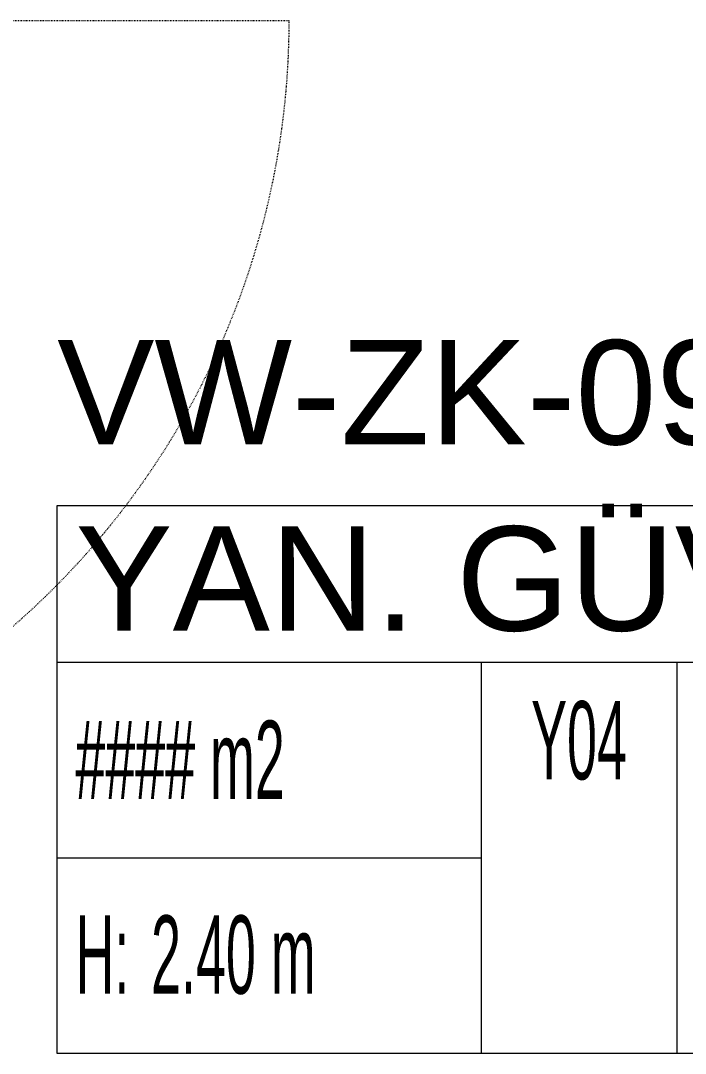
# Model space of a CAD drawing. Extents: x -3709 to 34962, y 0 to 8245.
# Drawn here: x 3483.1 to 3578.6, y 3687.1 to 3835.5 of the extents above; entities that cross this region are included whole.
import ezdxf
from ezdxf.enums import TextEntityAlignment as Align

# ---------------------------------------------------------------- set-up
doc = ezdxf.new("R2010")
doc.units = 0
doc.linetypes.add('DOT2', pattern=[0.125, 0, -0.125])
doc.layers.get('0').update_dxf_attribs({"color": 9, "lineweight": 9})
doc.layers.add('07', color=9, linetype='Continuous', lineweight=9)
doc.layers.add('21_MAHAL', color=9, linetype='Continuous', lineweight=9)
doc.styles.add('Arial', font='arial.ttf', dxfattribs={"height": 2.5})
doc.styles.add('MuuM_TEXT-STANDART', font='ARIALN.TTF')

# ---------------------------------------------------------------- blocks, each defined once
blk = doc.blocks.new('p-yng-01')
at = {"linetype": 'DOT2'}
blk.add_line((2, -5.39), (2, -120.81), dxfattribs=at)
blk.add_arc((2, -5.39), 115.41, 269.9997, 0.8132, dxfattribs=at)
blk = doc.blocks.new('0_roomno2')
blk.add_lwpolyline([(19.375, -10.5), (0, -10.5), (0, 0), (19.375, 0)], close=True)
for points in [[(0, -3), (19.375, -3)], [(8.125, -3), (8.125, -10.5)], [(11.875, -3), (11.875, -10.5)], [(0, -6.75), (8.125, -6.75)]]:
    blk.add_lwpolyline(points)
at = {"style": 'MuuM_TEXT-STANDART', "width": 0.6}
blk.add_text('H:', height=1.5, dxfattribs=at).set_placement((0.35, -8.608), align=Align.MIDDLE_LEFT)
at = {"style": 'Arial'}
blk.add_attdef('ODANO', (0, 1.17), '', height=2, dxfattribs=at)
blk.add_attdef('MEKANADI', text='', height=2, dxfattribs=at).set_placement((0.35, -3), align=Align.BOTTOM_LEFT)
at = {"style": 'MuuM_TEXT-STANDART', "width": 0.6}
for tag, p in [('YER01', (10, -4.5)), ('TAVAN01', (13.75, -4.5)), ('DUVAR01', (17.5, -4.5)), ('YER02', (10, -6.75)), ('TAVAN02', (13.75, -6.75)), ('DUVAR02', (17.5, -6.75)), ('YER03', (10, -9)), ('TAVAN03', (13.75, -9)), ('DUVAR03', (17.5, -9))]:
    blk.add_attdef(tag, text='', height=1.5, dxfattribs=at).set_placement(p, align=Align.MIDDLE_CENTER)
for tag, p in [('M2', (0.35, -4.875)), ('TEMIZTAVANYUKSEKLIGI', (1.8, -8.608))]:
    blk.add_attdef(tag, text='', height=1.5, dxfattribs=at).set_placement(p, align=Align.MIDDLE_LEFT)

msp = doc.modelspace()

# ---------------------------------------------------------------- block references
at = {"layer": '07', "xscale": -1, "rotation": 90}
msp.add_blockref('p-yng-01', (3400.84, 3837.5), dxfattribs=at)
at = {"layer": '21_MAHAL'}
ref = msp.add_blockref('0_roomno2', (3488.34, 3765.81), dxfattribs=dict(at, xscale=7.5, yscale=7.5, zscale=7.5))
ref.add_attrib('ODANO', 'VW-ZK-09', (3488.34, 3774.58), dxfattribs={"layer": '0', "height": 15, "style": 'Arial'})
ref.add_attrib('MEKANADI', 'YAN. GÜV. H.', dxfattribs={"layer": '0', "height": 15, "style": 'Arial'}).set_placement((3490.96, 3743.31), align=Align.BOTTOM_LEFT)
ref.add_attrib('M2', '#### m2', dxfattribs={"layer": '0', "height": 11.25, "style": 'MuuM_TEXT-STANDART', "width": 0.6}).set_placement((3490.96, 3729.25), align=Align.MIDDLE_LEFT)
ref.add_attrib('TEMIZTAVANYUKSEKLIGI', '2.40 m', dxfattribs={"layer": '0', "height": 11.25, "style": 'MuuM_TEXT-STANDART', "width": 0.6}).set_placement((3501.84, 3701.25), align=Align.MIDDLE_LEFT)
ref.add_attrib('YER01', 'Y04', dxfattribs={"layer": '0', "height": 11.25, "style": 'MuuM_TEXT-STANDART', "width": 0.6}).set_placement((3563.34, 3732.06), align=Align.MIDDLE_CENTER)

doc.saveas('drawing.dxf')
